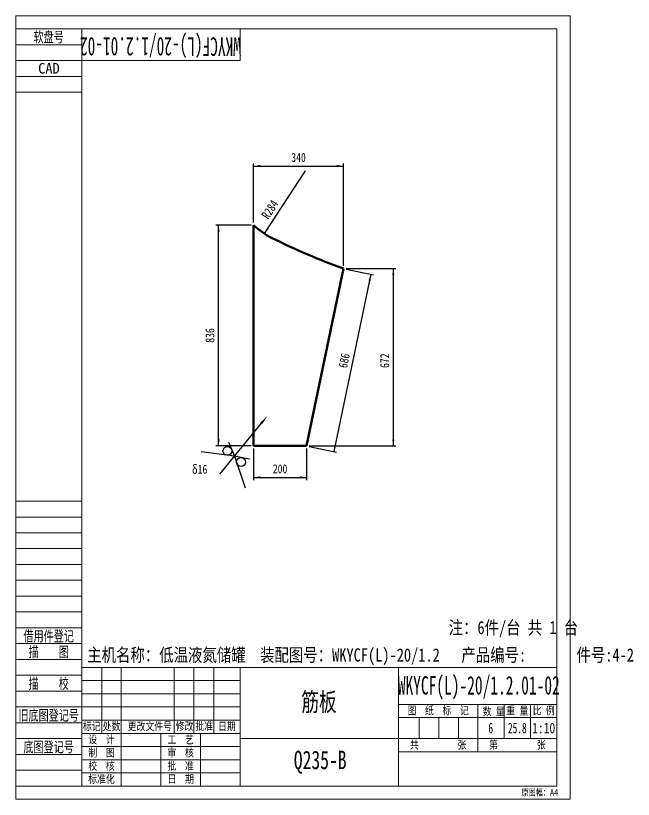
# Model space of a CAD drawing. Header units: millimetres. Extents: x 1505 to 130937, y -44938 to 37032.
# Drawn here: x 6006 to 8345, y -30744 to -27774 of the extents above; entities that cross this region are included whole.
import ezdxf

# ---------------------------------------------------------------- set-up
doc = ezdxf.new("R2010")
doc.units = ezdxf.units.MM
for name, color, linetype, lineweight in [('6', 2, 'Continuous', 18), ('AM_0', 7, 'Continuous', 50), ('AM_5', 3, 'Continuous', 25), ('CDRAFT0', 7, 'Continuous', 18), ('RAHM2', 1, 'Continuous', 18), ('RAHM3', 2, 'Continuous', 18), ('RAHM5', 7, 'Continuous', 18), ('TILE1', 5, 'Continuous', 18), ('图层2', 2, 'Continuous', 18)]:
    doc.layers.add(name, color=color, linetype=linetype, lineweight=lineweight)
doc.styles.add('ACANSTS', font='')
doc.styles.add('ACGBTS_0.614814', font='', dxfattribs={"width": 0.61354})
doc.styles.add('HZ', font='', dxfattribs={"width": 0.7})
doc.styles.add('PC_TEXTSTYLE', font='', dxfattribs={"width": 0.8})
doc.styles.get("Standard").update_dxf_attribs({"font": 'txt', "width": 0.8})
doc.styles.add('UserTxtStyle148', font='', dxfattribs={"width": 0.609799})
doc.styles.add('UserTxtStyle2', font='', dxfattribs={"width": 0.65})
doc.styles.get('ACANSTS').set_extended_font_data('宋体')
doc.styles.get('ACGBTS_0.614814').set_extended_font_data('宋体')
doc.styles.get('HZ').set_extended_font_data('宋体')
doc.styles.get('PC_TEXTSTYLE').set_extended_font_data('宋体')
doc.styles.get('UserTxtStyle148').set_extended_font_data('宋体')
doc.styles.get('UserTxtStyle2').set_extended_font_data('宋体')
doc.dimstyles.new('AM_GB$0', dxfattribs={"dimtxt": 3.371484, "dimasz": 2.5, "dimexe": 1, "dimexo": 1, "dimgap": 2.088633, "dimtad": 1, "dimdsep": 46, "dimtxsty": 'Standard', "dimblk": 'NONE', "dimcen": 0, "dimdle": 5, "dimclrd": 256, "dimclre": 256, "dimclrt": 2, "dimadec": 0, "dimazin": 2, "dimtfac": 0.707107, "dimtdec": 3, "dimtmove": 2, "dimatfit": 3, "dimfxl": 1, "dimfrac": 2, "dimtolj": 1, "dimlwd": 18, "dimarcsym": 0})
doc.dimstyles.new('AM_GB$4', dxfattribs={"dimtxt": 3.371484, "dimasz": 2.5, "dimexe": 1, "dimexo": 1, "dimgap": 2.088633, "dimtad": 1, "dimdsep": 46, "dimtxsty": 'Standard', "dimblk": 'NONE', "dimcen": 0, "dimdle": 5, "dimclrd": 256, "dimclre": 256, "dimclrt": 2, "dimadec": 0, "dimazin": 2, "dimtfac": 0.707107, "dimtdec": 3, "dimtofl": 0, "dimtmove": 2, "dimatfit": 0, "dimfxl": 1, "dimfrac": 2, "dimtolj": 1, "dimlwd": 18, "dimarcsym": 0})

# ---------------------------------------------------------------- blocks, each defined once
blk = doc.blocks.new('*X923')
at = {"layer": 'CDRAFT0'}
for p, q in [((850, 2800), (850, 2920)), ((250, 2800), (850, 2800)), ((250, 50), (0, 50))]:
    blk.add_line(p, q, dxfattribs=at)
blk.add_lwpolyline([(250, 50), (250, 2920), (2050, 2920), (2050, 50), (250, 50)], dxfattribs=at)
at = {"layer": 'RAHM2'}
for p, q in [((250, 2860), (0, 2860)), ((250, 2740), (0, 2740)), ((250, 1130), (0, 1130)), ((250, 1010), (0, 1010)), ((250, 890), (0, 890)), ((250, 770), (0, 770)), ((250, 650), (0, 650)), ((250, 530), (0, 530)), ((250, 410), (0, 410)), ((250, 290), (0, 290)), ((250, 170), (0, 170)), ((250, 110), (0, 110))]:
    blk.add_line(p, q, dxfattribs=at)
at = {"layer": 'RAHM3'}
for p, q in [((250, 2920), (0, 2920)), ((250, 2800), (0, 2800)), ((250, 2680), (0, 2680)), ((250, 1070), (0, 1070)), ((250, 950), (0, 950)), ((250, 830), (0, 830)), ((250, 710), (0, 710)), ((250, 590), (0, 590)), ((250, 470), (0, 470)), ((250, 350), (0, 350)), ((250, 230), (0, 230))]:
    blk.add_line(p, q, dxfattribs=at)
at = {"layer": 'TILE1'}
blk.add_line((0, 0), (0, 2970), dxfattribs=at)
blk.add_lwpolyline([(0, 2970), (2100, 2970), (2100, 0), (0, 0)], dxfattribs=at)
at = {"layer": '6', "color": 1, "insert": (1915.8, 38.2), "char_height": 24.08, "width": 206.172, "attachment_point": 1, "line_spacing_factor": 1.37}
blk.add_mtext('原图幅：A4', dxfattribs=at)
at = {"layer": 'RAHM2', "char_height": 40, "attachment_point": 8}
for s, insert, width, style in [('软盘号', (125, 2864.4), 172.433, 'HZ'), ('CAD', (126, 2750), 122.333, 'ACANSTS'), ('借用件登记', (125, 594), 293.533, 'HZ'), ('描    图', (125, 534.7), 231, 'HZ'), ('描    校', (125, 414.4), 233.8, 'HZ'), ('旧底图登记号', (125, 293.8), 345.567, 'HZ'), ('底图登记号', (125, 173.8), 292.833, 'HZ')]:
    blk.add_mtext(s, dxfattribs=dict(at, insert=insert, width=width, style=style))
at = {"layer": 'RAHM5', "insert": (548.4, 2862), "char_height": 70, "width": 133, "attachment_point": 5, "rotation": 180, "style": 'UserTxtStyle148'}
blk.add_mtext('WKYCF(L)-20/1.2.01-02', dxfattribs=at)
blk = doc.blocks.new('*X924')
at = {"layer": 'CDRAFT0'}
for p, q in [((-1800, 0), (-1800, 450)), ((-1800, 450), (0, 450)), ((-1723.9, 200), (-1723.9, 450)), ((-1650, 0), (-1650, 450)), ((-1450, 200), (-1450, 450)), ((-1375, 200), (-1375, 450)), ((-1300, 200), (-1300, 450)), ((-1200, 0), (-1200, 450)), ((-600, 450), (-600, 0)), ((0, 450), (0, 0)), ((-597.2, 310), (0, 310)), ((-300, 130.8), (-300, 310)), ((-200, 180), (-200, 310)), ((-100, 180.3), (-100, 310)), ((-599.7, 260), (0, 260)), ((-1800, 200), (-1200, 200)), ((-1500, 0), (-1500, 200)), ((-1350, 0.2), (-1350, 200)), ((-1200, 180), (0, 180)), ((-600, 130), (0, 130)), ((-1800, 0), (0, 0))]:
    blk.add_line(p, q, dxfattribs=at)
at = {"layer": 'RAHM2'}
for p, q in [((-1800, 400), (-1200, 400)), ((-1800, 350), (-1200, 350)), ((-1800, 300), (-1200, 300)), ((-1800, 250), (-1200, 250)), ((-522.2, 180.3), (-522.2, 260)), ((-447.2, 180.3), (-447.2, 260)), ((-372.2, 180.3), (-372.2, 260)), ((-1800, 150), (-1200, 150)), ((-1800, 100), (-1200, 100)), ((-1800, 50), (-1200, 50))]:
    blk.add_line(p, q, dxfattribs=at)
for s, insert, char_height, width, attachment_point, style in [('图  纸  标  记', (-450, 285), 30, 349, 5, 'PC_TEXTSTYLE'), ('数 量', (-281.1, 264.2), 30, 123.6, 7, 'PC_TEXTSTYLE'), ('重 量', (-150, 285), 30, 123.8, 5, 'PC_TEXTSTYLE'), ('比 例', (-50, 285), 30, 116.2, 5, 'PC_TEXTSTYLE'), ('标记', (-1761.9, 225), 30, 97.8, 5, 'PC_TEXTSTYLE'), ('处数', (-1686.9, 225), 30, 97.2, 5, 'PC_TEXTSTYLE'), (' 更改文件号', (-1550, 225), 30, 278.4, 5, 'PC_TEXTSTYLE'), ('修改', (-1410.4, 225.9), 30, 98.2, 5, 'PC_TEXTSTYLE'), ('批准', (-1335.8, 225.9), 30, 98.2, 5, 'PC_TEXTSTYLE'), ('日期', (-1250, 225), 30, 88.2, 5, 'PC_TEXTSTYLE'), ('6', (-250.6, 220), 40, 24.7, 5, 'UserTxtStyle2'), ('25.8', (-150, 220), 40, 107.683, 5, 'UserTxtStyle2'), ('设  计', (-1725, 175), 30, 148.6, 5, 'PC_TEXTSTYLE'), ('工  艺', (-1425, 175), 30, 147.8, 5, 'PC_TEXTSTYLE'), ('共         张', (-450, 155), 30, 328.8, 5, 'PC_TEXTSTYLE'), ('第         张', (-150, 155), 30, 328.6, 5, 'PC_TEXTSTYLE'), ('制  图', (-1725, 125), 30, 147, 5, 'PC_TEXTSTYLE'), ('审  核', (-1425, 125), 30, 147, 5, 'PC_TEXTSTYLE'), ('校  核', (-1725, 75), 30, 148.4, 5, 'PC_TEXTSTYLE'), ('批  准', (-1425, 75), 30, 149.4, 5, 'PC_TEXTSTYLE'), ('标准化', (-1725, 25), 30, 149.2, 5, 'PC_TEXTSTYLE'), ('日  期', (-1425, 25.2), 30, 139.4, 5, 'PC_TEXTSTYLE')]:
    blk.add_mtext(s, dxfattribs=dict(at, insert=insert, char_height=char_height, width=width, attachment_point=attachment_point, style=style))
at = {"layer": 'RAHM2', "color": 2, "insert": (-50, 220), "char_height": 40, "width": 133.067, "attachment_point": 5, "style": 'PC_TEXTSTYLE'}
blk.add_mtext('1:10', dxfattribs=at)
at = {"layer": 'RAHM5', "char_height": 70, "attachment_point": 5}
for s, insert, width, style in [('WKYCF(L)-20/1.2.01-02', (-296, 372.8), 956.304, 'ACGBTS_0.614814'), ('筋板', (-901.3, 315.2), 204.167, 'HZ'), ('Q235-B', (-896.6, 90.6), 309.925, 'HZ')]:
    blk.add_mtext(s, dxfattribs=dict(at, insert=insert, width=width, style=style))
blk = doc.blocks.new('*X925')
at = {"layer": 'AM_5'}
for points in [[(6907, -29523.9), (6932, -29519.8), (6932, -29528.1)], [(7107, -29523.9), (7082, -29519.8), (7082, -29528.1)]]:
    blk.add_hatch(color=256, dxfattribs=at).paths.add_polyline_path(points, flags=0)
for p, q in [((6907, -29413.9), (6907, -29533.9)), ((7107, -29413.9), (7107, -29533.9)), ((6907, -29523.9), (7107, -29523.9))]:
    blk.add_line(p, q, dxfattribs=at)
at = {"layer": 'AM_5', "color": 2, "insert": (7007, -29491.4), "char_height": 33.71, "width": 75, "attachment_point": 5, "line_spacing_factor": 1.37}
blk.add_mtext('200', dxfattribs=at)
blk = doc.blocks.new('_NONE')
blk = doc.blocks.new('*X926')
at = {"layer": 'AM_5'}
for points in [[(6774.1, -28567.6), (6769.9, -28592.6), (6778.2, -28592.6)], [(6774.1, -29403.9), (6769.9, -29378.9), (6778.2, -29378.9)]]:
    blk.add_hatch(color=256, dxfattribs=at).paths.add_polyline_path(points, flags=0)
for p, q in [((6897, -28567.6), (6764.1, -28567.6)), ((6774.1, -29403.9), (6774.1, -28567.6)), ((6897, -29403.9), (6764.1, -29403.9))]:
    blk.add_line(p, q, dxfattribs=at)
at = {"layer": 'AM_5', "color": 2, "insert": (6741.6, -28985.8), "char_height": 33.71, "width": 73.5, "attachment_point": 5, "rotation": 90, "line_spacing_factor": 1.37}
blk.add_mtext('836', dxfattribs=at)
blk = doc.blocks.new('*X927')
at = {"layer": 'AM_5'}
for points in [[(7351.2, -28753.9), (7350.2, -28779.2), (7342, -28777.5)], [(7211.2, -29425.6), (7220.4, -29402), (7212.2, -29400.3)]]:
    blk.add_hatch(color=256, dxfattribs=at).paths.add_polyline_path(points, flags=0)
for p, q in [((7256.8, -28734.2), (7361, -28756)), ((7351.2, -28753.9), (7211.2, -29425.6)), ((7116.8, -29406), (7221, -29427.7))]:
    blk.add_line(p, q, dxfattribs=at)
at = {"layer": 'AM_5', "color": 2, "insert": (7249.8, -29081.1), "char_height": 33.71, "width": 262.42, "attachment_point": 5, "rotation": 78.2269, "line_spacing_factor": 1.37}
blk.add_mtext('686', dxfattribs=at)
blk = doc.blocks.new('*X928')
at = {"layer": 'AM_5'}
for points in [[(7436, -28732.2), (7440.2, -28757.2), (7431.8, -28757.2)], [(7436, -29403.9), (7440.2, -29378.9), (7431.8, -29378.9)]]:
    blk.add_hatch(color=256, dxfattribs=at).paths.add_polyline_path(points, flags=0)
for p, q in [((7257, -28732.2), (7446, -28732.2)), ((7436, -28732.2), (7436, -29403.9)), ((7117, -29403.9), (7446, -29403.9))]:
    blk.add_line(p, q, dxfattribs=at)
at = {"layer": 'AM_5', "color": 2, "insert": (7403.5, -29081.5), "char_height": 33.71, "width": 75, "attachment_point": 5, "rotation": 90, "line_spacing_factor": 1.37}
blk.add_mtext('672', dxfattribs=at)
blk = doc.blocks.new('*X929')
at = {"layer": 'AM_5'}
for points in [[(6907, -28343.7), (6932, -28339.6), (6932, -28347.9)], [(7247, -28343.7), (7222, -28339.6), (7222, -28347.9)]]:
    blk.add_hatch(color=256, dxfattribs=at).paths.add_polyline_path(points, flags=0)
for p, q in [((6907, -28557.6), (6907, -28333.7)), ((7247, -28722.2), (7247, -28333.7)), ((6907, -28343.7), (7247, -28343.7))]:
    blk.add_line(p, q, dxfattribs=at)
at = {"layer": 'AM_5', "color": 2, "insert": (7077, -28311.2), "char_height": 33.71, "width": 75, "attachment_point": 5, "line_spacing_factor": 1.37}
blk.add_mtext('340', dxfattribs=at)
blk = doc.blocks.new('*X930')
at = {"layer": 'AM_5'}
blk.add_hatch(color=256, dxfattribs=at).paths.add_polyline_path([(6947.5, -28599.7), (6957.7, -28576.5), (6964.7, -28581.1)], flags=0)
blk.add_line((6947.5, -28599.7), (7103, -28362.1), dxfattribs=at)
at = {"layer": 'AM_5', "color": 2, "insert": (6968.5, -28508.3), "char_height": 33.71, "width": 168.167, "attachment_point": 5, "rotation": 56.7982, "line_spacing_factor": 1.37}
blk.add_mtext('R284', dxfattribs=at)
blk = doc.blocks.new('*X932')
at = {"layer": 'AM_5'}
blk.add_hatch(color=3, dxfattribs=at).paths.add_polyline_path([(6932.9, -29315.3), (6940, -29321.1), (6958.6, -29291.1)], flags=0)
at = {"layer": 'AM_5', "color": 3}
blk.add_line((6778.9, -29511), (6936.5, -29318.2), dxfattribs=at)
at = {"layer": 'AM_5', "color": 2, "insert": (6673, -29476), "char_height": 33.71, "width": 96.923, "attachment_point": 1, "line_spacing_factor": 1.37}
blk.add_mtext('δ16', dxfattribs=at)
blk = doc.blocks.new('*X933')
at = {"layer": 'AM_0'}
for p, q in [((6907, -29403.9), (6907, -28567.6)), ((7247, -28732.2), (7107, -29403.9)), ((6907, -29403.9), (7107, -29403.9))]:
    blk.add_line(p, q, dxfattribs=at)
for centre, major_axis, start_param, end_param in [((7103, -28362.1), (284, 0), 3.950705, 4.251835), ((8143, -26265.9), (2624, 0), 4.251835, 4.363916)]:
    blk.add_ellipse(centre, major_axis=major_axis, ratio=1, start_param=start_param, end_param=end_param, dxfattribs=at)

msp = doc.modelspace()

# ---------------------------------------------------------------- linework, layer by layer
at = {"layer": 'AM_5', "color": 2}
for p, q in [((6811.85687, -29390.23942), (6833.95801, -29443.57677)), ((6833.95801, -29443.57677), (6708.02546, -29427.01402)), ((6890.62306, -29454.64052), (6833.95801, -29443.57677)), ((6833.95801, -29443.57677), (6875.2103, -29563.7083))]:
    msp.add_line(p, q, dxfattribs=at)
for centre in [(6807.51028, -29423.28815), (6859.09671, -29465.46643)]:
    msp.add_circle(centre, 16.66667, dxfattribs=at)

# ---------------------------------------------------------------- block references
at = {"layer": 'AM_0', "linetype": 'Continuous', "lineweight": 18}
for name, p in [('*X923', (6005.60114, -30743.77684)), ('*X924', (8055.60114, -30693.77684))]:
    msp.add_blockref(name, p, dxfattribs=at)
at = {"layer": 'AM_0'}
msp.add_blockref('*X933', (0, 0), dxfattribs=at)
at = {"layer": 'AM_5'}
msp.add_blockref('*X932', (0, 0), dxfattribs=at)

# ---------------------------------------------------------------- texts
at = {"layer": '图层2', "char_height": 50, "attachment_point": 7, "style": 'PC_TEXTSTYLE'}
for s, insert, width in [('注：6件/台 共 1 台', (7645.33629, -30129.89039), 756.6666667), ('主机名称：低温液氮储罐  装配图号：WKYCF(L)-20/1.2   产品编号:       件号:4-2 ', (6276.54337, -30234.91801), 3238.6666667)]:
    msp.add_mtext(s, dxfattribs=dict(at, insert=insert, width=width))

# ---------------------------------------------------------------- dimensions: what is measured, and where the dimension line sits
at = {"layer": 'AM_5'}
for base, p1, p2, picture, middle in [((7246.99914, -28343.72689), (6906.99914, -28567.62847), (7246.99914, -28732.20239), '*X929', (7076.99914, -28343.72689)), ((7106.99914, -29523.91773), (6906.99914, -29403.91773), (7106.99914, -29403.91773), '*X925', (7006.99914, -29523.91773))]:
    dim = msp.add_linear_dim(base=base, p1=p1, p2=p2, dimstyle='AM_GB$0', override={"dimscale": 10, "dimsah": 1, "dimtfill": 1, "dimtzin": 8}, dxfattribs=at)
    dim.commit()
    dim.dimension.update_dxf_attribs({"geometry": picture, "text_midpoint": middle, "dimtype": 160})
dim = msp.add_radius_dim(center=(7102.99914, -28362.10474), mpoint=(6947.48388, -28599.74103), dimstyle='AM_GB$4', override={"dimscale": 10, "dimpost": '%\\\\A3;R<>', "dimsah": 1, "dimtfill": 1, "dimtzin": 8}, dxfattribs=at)
dim.commit()
dim.dimension.update_dxf_attribs({"geometry": '*X930', "text_midpoint": (6995.70052, -28526.06322)})
for base, p1, p2, angle, picture, middle in [((6774.07826, -28567.62847), (6906.99914, -29403.91773), (6906.99914, -28567.62847), 90, '*X926', (6774.07826, -28985.7731)), ((7211.17798, -29425.63085), (7246.99914, -28732.20239), (7106.99914, -29403.91773), 258.22686315, '*X927', (7281.60406, -29087.72886)), ((7436.01192, -29403.91773), (7246.99914, -28732.20239), (7106.99914, -29403.91773), 90, '*X928', (7436.01192, -29081.47345))]:
    dim = msp.add_linear_dim(base=base, p1=p1, p2=p2, angle=angle, dimstyle='AM_GB$0', override={"dimscale": 10, "dimsah": 1, "dimtfill": 1, "dimtzin": 8}, dxfattribs=at)
    dim.commit()
    dim.dimension.update_dxf_attribs({"geometry": picture, "text_midpoint": middle, "dimtype": 160})

doc.saveas('drawing.dxf')
